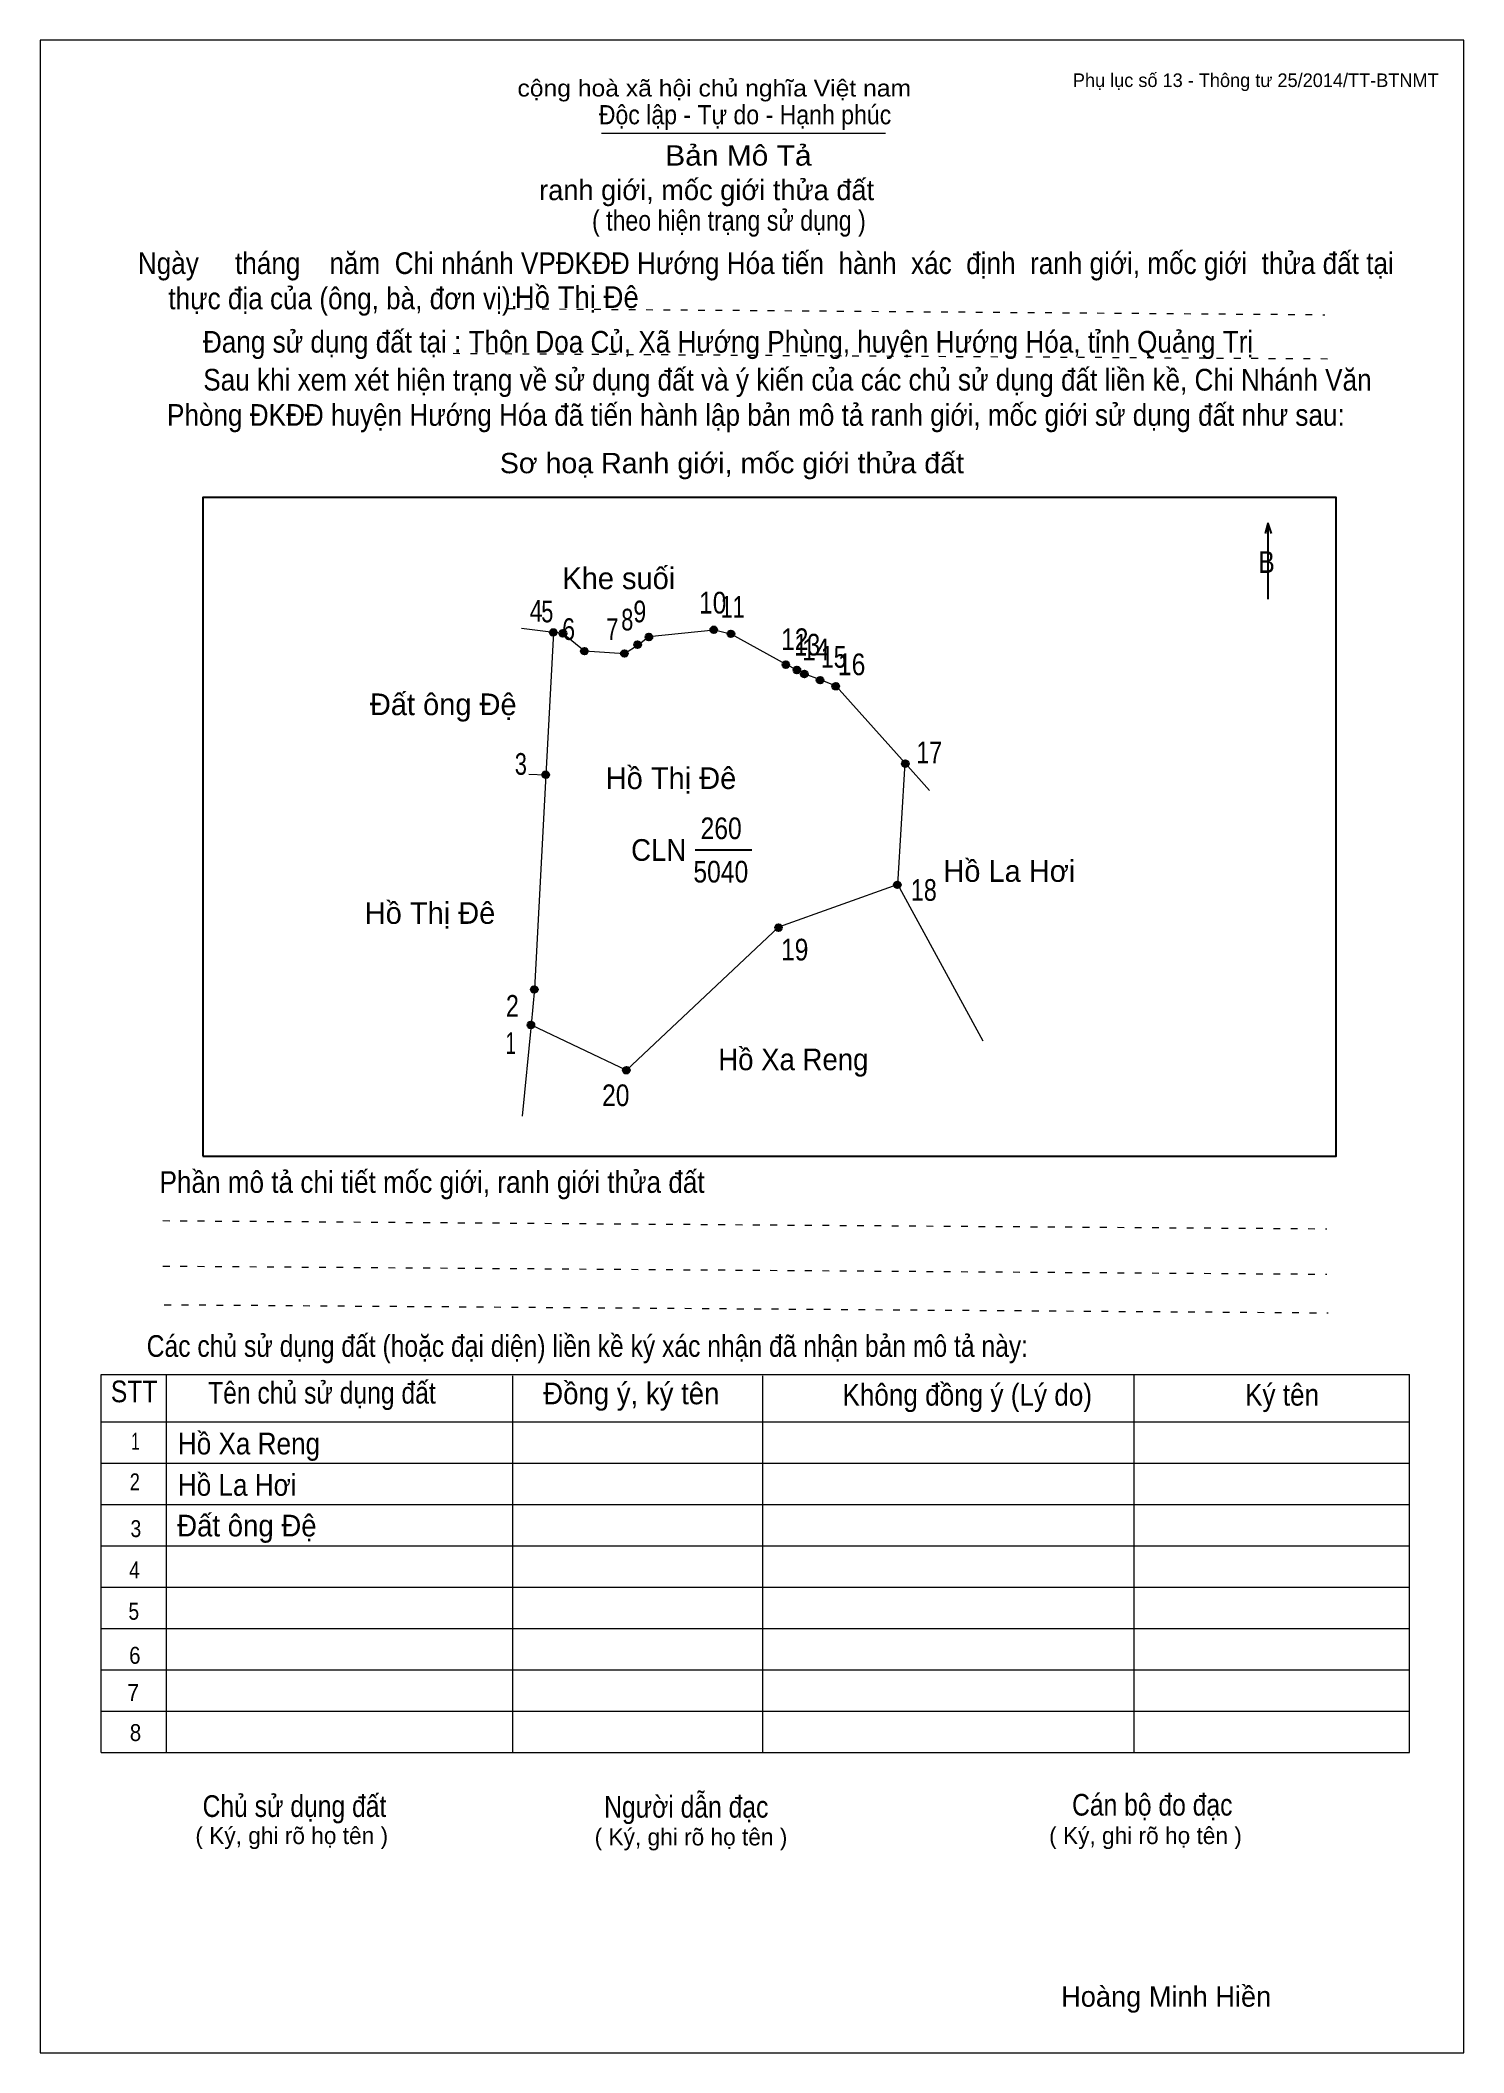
# Model space of a CAD drawing. Header units: centimetres. Extents: x 0 to 21, y 0 to 29.7.
import ezdxf
from ezdxf.enums import TextEntityAlignment as Align

# ---------------------------------------------------------------- set-up
doc = ezdxf.new("R2010")
doc.units = ezdxf.units.CM
doc.header["$LTSCALE"] = 0.13
doc.linetypes.add('DOTTED', pattern=[1.5, 0.3, -1.2])
for name, color, linetype, lineweight in [('1', 7, 'Continuous', 13), ('32', 7, 'Continuous', 25), ('33', 7, 'Continuous', 25), ('6', 7, 'Continuous', 13), ('62', 7, 'Continuous', 13)]:
    doc.layers.add(name, color=color, linetype=linetype, lineweight=lineweight)
doc.layers.add('34', color=7, linetype='Continuous')
doc.layers.add('63', color=7, linetype='Continuous')

msp = doc.modelspace()

# ---------------------------------------------------------------- hatches: boundary and pattern name
at = {"layer": '32'}
for points in [[(7.6185, 20.9607, 1), (7.5185, 20.9607, 1)], [(7.7615, 20.9474, 1), (7.6615, 20.9474, 1)], [(8.8626, 20.7798, 1), (8.7626, 20.7798, 1)], [(9.0289, 20.8927, 1), (8.9289, 20.8927, 1)], [(9.9855, 21, 1), (9.8855, 21, 1)], [(10.2394, 20.9397, 1), (10.1394, 20.9397, 1)], [(8.0771, 20.6844, 1), (7.9771, 20.6844, 1)], [(8.6677, 20.65, 1), (8.5677, 20.65, 1)], [(11.0494, 20.4845, 1), (10.9494, 20.4845, 1)], [(11.2121, 20.4067, 1), (11.1121, 20.4067, 1)], [(11.3222, 20.3471, 1), (11.2222, 20.3471, 1)], [(11.5537, 20.2566, 1), (11.4537, 20.2566, 1)], [(11.7851, 20.1661, 1), (11.6851, 20.1661, 1)], [(12.8119, 19.0236, 1), (12.7119, 19.0236, 1)], [(7.5069, 18.8602, 1), (7.4069, 18.8602, 1)], [(12.694, 17.2352, 1), (12.594, 17.2352, 1)], [(10.9407, 16.604, 1), (10.8407, 16.604, 1)], [(7.3386, 15.6916, 1), (7.2386, 15.6916, 1)], [(7.2888, 15.167, 1), (7.1888, 15.167, 1)], [(8.6964, 14.5, 1), (8.5964, 14.5, 1)]]:
    msp.add_hatch(color=256, dxfattribs=at).paths.add_polyline_path(points)

# ---------------------------------------------------------------- linework, layer by layer
at = {"layer": '1'}
msp.add_lwpolyline([(21, 0), (21, 29.7), (0, 29.7), (0, 0)], close=True, dxfattribs=at)
at = {"layer": '32'}
for centre in [(7.5685, 20.9607), (7.7115, 20.9474), (8.8126, 20.7798), (8.9789, 20.8927), (9.9355, 21), (10.1894, 20.9397), (8.0271, 20.6844), (8.6177, 20.65), (10.9994, 20.4845), (11.1621, 20.4067), (11.2722, 20.3471), (11.5037, 20.2566), (11.7351, 20.1661), (12.7619, 19.0236), (7.4569, 18.8602), (12.644, 17.2352), (10.8907, 16.604), (7.2886, 15.6916), (7.2388, 15.167), (8.6464, 14.5)]:
    msp.add_circle(centre, 0.05, dxfattribs=at)
at = {"layer": '33'}
msp.add_line((9.66, 17.75), (10.5, 17.75), dxfattribs=at)
at = {"layer": '6'}
for p, q in [((7.57, 20.96), (7.1, 21.02)), ((13.12, 18.63), (12.76, 19.03)), ((7.21, 18.87), (7.46, 18.86)), ((7.24, 15.17), (7.11, 13.82)), ((7.24, 15.17), (8.65, 14.5))]:
    msp.add_line(p, q, dxfattribs=at)
for points in [[(7.71, 20.95), (7.57, 20.96), (7.46, 18.86)], [(7.71, 20.95), (8.03, 20.69), (8.62, 20.65), (8.82, 20.78), (8.98, 20.9), (9.94, 21), (10.19, 20.94), (11, 20.49), (11.16, 20.41), (11.27, 20.35)], [(12.76, 19.03), (11.74, 20.17), (11.51, 20.26), (11.27, 20.35)], [(13.91, 14.93), (12.65, 17.24), (12.76, 19.03)], [(7.46, 18.86), (7.29, 15.7), (7.24, 15.17)], [(12.65, 17.24), (10.89, 16.61), (8.65, 14.5)]]:
    msp.add_lwpolyline(points, dxfattribs=at)
at = {"layer": '62'}
for p, q in [((8.28, 28.33), (12.47, 28.33)), ((0.9, 10.01), (20.2, 10.01)), ((0.9, 4.43), (0.9, 10.01)), ((1.86, 4.43), (1.86, 10.01)), ((6.97, 4.43), (6.97, 9.99)), ((10.66, 4.43), (10.66, 9.99)), ((16.14, 4.43), (16.14, 10.01)), ((20.2, 4.43), (20.2, 10.01)), ((0.9, 9.31), (20.2, 9.31)), ((0.9, 8.7), (20.2, 8.7)), ((0.9, 8.09), (20.2, 8.09)), ((0.9, 7.48), (20.2, 7.48)), ((0.9, 6.87), (20.2, 6.87)), ((0.9, 6.26), (20.2, 6.26)), ((0.9, 5.65), (20.2, 5.65)), ((0.9, 5.04), (20.2, 5.04)), ((0.9, 4.43), (20.2, 4.43))]:
    msp.add_line(p, q, dxfattribs=at)
at = {"layer": '62', "linetype": 'DOTTED'}
for p, q in [((6.89, 25.74), (18.95, 25.65)), ((6.09, 25.08), (19.04, 25)), ((1.81, 12.28), (18.98, 12.16)), ((1.81, 11.61), (18.98, 11.49)), ((1.83, 11.04), (19, 10.92))]:
    msp.add_line(p, q, dxfattribs=at)
at = {"layer": '62', "lineweight": 25}
for p, q in [((18.11, 22.58), (18.11, 21.45)), ((18.11, 22.57), (18.07, 22.42)), ((18.11, 22.57), (18.16, 22.42))]:
    msp.add_line(p, q, dxfattribs=at)
msp.add_lwpolyline([(2.4, 13.23), (19.12, 13.23), (19.12, 22.95), (2.4, 22.95)], close=True, dxfattribs=at)

# ---------------------------------------------------------------- texts
at = {"layer": '32'}
for s, width, p in [('4', 0.8, (7.315, 21.12)), ('5', 0.75, (7.48, 21.11)), ('9', 0.8, (8.845, 21.11)), ('10', 0.85, (9.92, 21.24)), ('11', 0.75, (10.215, 21.18)), ('6', 0.8, (7.795, 20.85)), ('7', 0.75, (8.44, 20.85)), ('8', 0.75, (8.66, 20.99)), ('12', 0.85, (11.13, 20.7)), ('13', 0.8, (11.315, 20.62)), ('14', 0.85, (11.44, 20.55)), ('15', 0.8, (11.705, 20.44)), ('16', 0.85, (11.97, 20.33)), ('17', 0.8, (13.115, 19.03)), ('3', 0.75, (7.09, 18.86)), ('18', 0.8, (13.035, 17)), ('19', 0.85, (11.13, 16.12)), ('2', 0.8, (6.965, 15.29)), ('1', 0.65, (6.94, 14.74)), ('20', 0.85, (8.49, 13.97))]:
    msp.add_text(s, height=0.32, dxfattribs=dict(at, width=width)).set_placement(p, align=Align.CENTER)
at = {"layer": '33'}
for s, p in [('Khe suối', (8.535, 21.6)), ('Đất ông Đệ', (5.945, 19.74)), ('Hồ Thị Đê', (9.305, 18.65)), ('Hồ La Hơi ', (14.355, 17.28)), ('Hồ Thị Đê', (5.75, 16.66))]:
    msp.add_text(s, height=0.32, dxfattribs=at).set_placement(p, align=Align.CENTER)
for s, width, p in [('260', 0.85, (10.045, 17.91)), ('5040', 0.85, (10.04, 17.27)), ('Hồ Xa Reng', 0.95, (11.11, 14.5)), ('Hồ Xa Reng', 0.95, (11.11, 14.5))]:
    msp.add_text(s, height=0.32, dxfattribs=dict(at, width=width)).set_placement(p, align=Align.CENTER)
at = {"layer": '33', "width": 0.95}
msp.add_text('CLN', height=0.32, dxfattribs=at).set_placement((9.53, 17.59), align=Align.RIGHT)
at = {"layer": '34'}
for s, width, p in [('Hồ Thị Đê', 0.95, (7, 25.75)), ('Hồ Xa Reng', 0.9, (2.03, 8.83)), ('Hồ La Hơi ', 0.9, (2.03, 8.22)), ('Đất ông Đệ', 0.95, (2.02, 7.62))]:
    msp.add_text(s, height=0.32, dxfattribs=dict(at, width=width)).set_placement(p)
at = {"layer": '62'}
for s, height, width, p in [('cộng hoà xã hội chủ nghĩa Việt nam', 0.2474, 1.1, (7.04, 28.87)), ('Độc lập - Tự do - Hạnh phúc', 0.2828, 0.9, (8.24, 28.46)), ('Bản Mô Tả', 0.3, 1.1, (9.22, 27.85)), ('( theo hiện trạng sử dụng )', 0.3, 0.85, (8.14, 26.89)), ('Ngày     tháng    năm  Chi nhánh VPĐKĐĐ Hướng Hóa tiến  hành  xác  định  ranh giới, mốc giới  thửa đất tại ', 0.32, 0.9, (1.44, 26.25)), ('thực địa của (ông, bà, đơn vị): ', 0.32, 0.9, (1.89, 25.73)), ('Đang sử dụng đất tại : Thôn Doa Củ, Xã Hướng Phùng, huyện Hướng Hóa, tỉnh Quảng Trị', 0.32, 0.9, (2.4, 25.09)), ('     Sau khi xem xét hiện trạng về sử dụng đất và ý kiến của các chủ sử dụng đất liền kề, Chi Nhánh Văn ', 0.32, 0.9, (1.87, 24.53)), ('Phòng ĐKĐĐ huyện Hướng Hóa đã tiến hành lập bản mô tả ranh giới, mốc giới sử dụng đất như sau:', 0.32, 0.9, (1.87, 24.01)), ('Sơ hoạ Ranh giới, mốc giới thửa đất', 0.3, 1.05, (6.78, 23.31)), ('B', 0.32, 0.85, (17.97, 21.84)), ('Phần mô tả chi tiết mốc giới, ranh giới thửa đất ', 0.32, 0.9, (1.76, 12.69)), ('Các chủ sử dụng đất (hoặc đại diện) liền kề ký xác nhận đã nhận bản mô tả này:', 0.32, 0.85, (1.57, 10.27))]:
    msp.add_text(s, height=height, dxfattribs=dict(at, width=width)).set_placement(p)
msp.add_text('ranh giới, mốc giới thửa đất', height=0.3, dxfattribs=at).set_placement((7.36, 27.34))
for s, height, width, p in [('STT', 0.32, 0.85, (1.385, 9.6)), ('Tên chủ sử dụng đất', 0.32, 0.85, (4.155, 9.58)), ('Đồng ý, ký tên', 0.32, 0.95, (8.72, 9.57)), ('Không đồng ý (Lý do)', 0.32, 0.9, (13.675, 9.55)), ('Ký tên', 0.32, 0.9, (18.32, 9.55)), ('1', 0.25, 0.7, (1.405, 8.9)), ('2', 0.25, 0.8, (1.395, 8.3)), ('3', 0.25, 0.85, (1.41, 7.61)), ('4', 0.25, 0.85, (1.39, 7)), ('5', 0.25, 0.85, (1.38, 6.39)), ('6', 0.25, 0.9, (1.395, 5.74)), ('7', 0.25, 0.95, (1.37, 5.19)), ('8', 0.25, 0.9, (1.405, 4.6)), ('Người dẫn đạc', 0.32, 0.85, (9.53, 3.47)), ('Chủ sử dụng đất', 0.32, 0.85, (3.75, 3.48)), ('Cán bộ đo đạc', 0.32, 0.85, (16.405, 3.5))]:
    msp.add_text(s, height=height, dxfattribs=dict(at, width=width)).set_placement(p, align=Align.CENTER)
for p in [(3.71, 3.08), (9.6, 3.06), (16.305, 3.08)]:
    msp.add_text('( Ký, ghi rõ họ tên )', height=0.25, dxfattribs=at).set_placement(p, align=Align.CENTER)
at = {"layer": '63'}
msp.add_text('Phụ lục số 13 - Thông tư 25/2014/TT-BTNMT', height=0.2, dxfattribs=at).set_placement((20.63, 29.01), align=Align.RIGHT)
msp.add_text('Hoàng Minh Hiền', height=0.3, dxfattribs=at).set_placement((16.61, 0.68), align=Align.CENTER)

doc.saveas('drawing.dxf')
